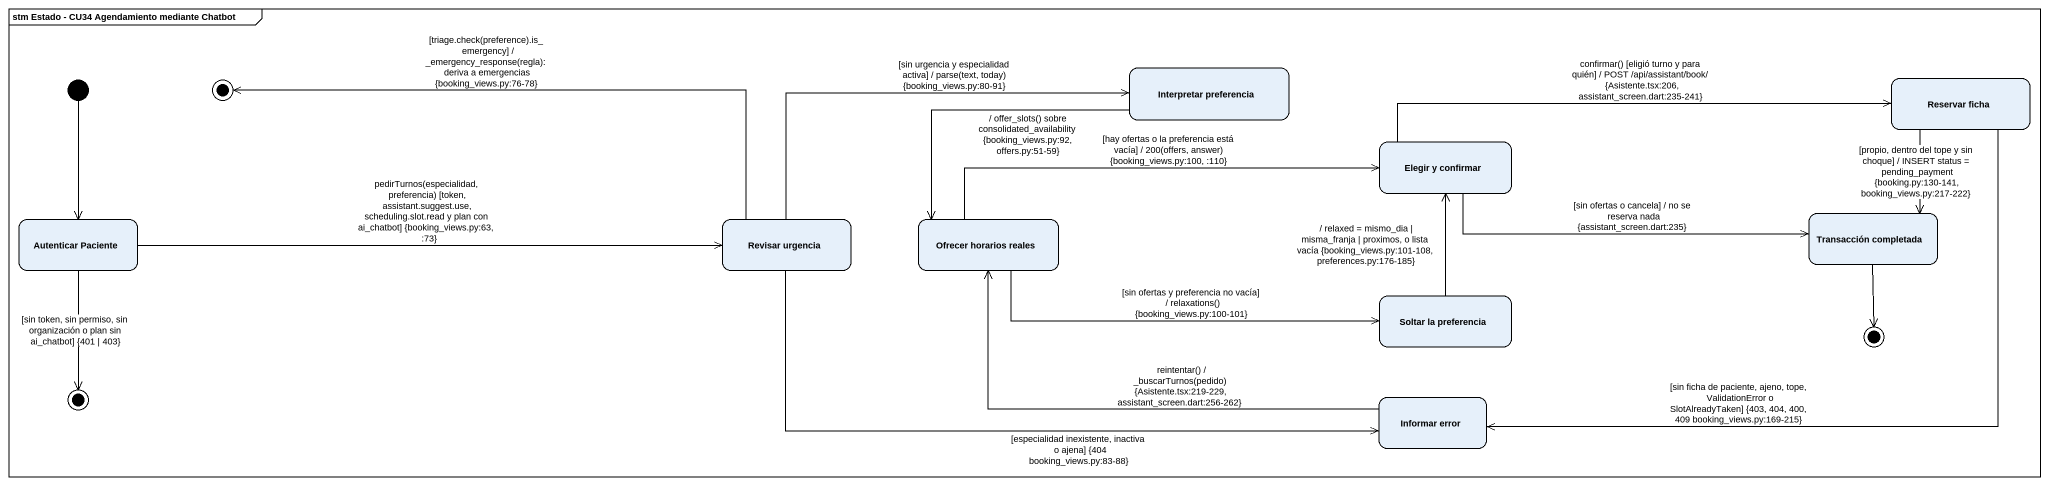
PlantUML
@startuml
mainframe stm Estado - CU34 Agendamiento mediante Chatbot
hide empty description
state final1 <<end>>
state "Interpretar preferencia" as Interpretar_preferencia
state "Reservar ficha" as Reservar_ficha
state "Elegir y confirmar" as Elegir_y_confirmar
state "Autenticar Paciente" as Autenticar_Paciente
state "Revisar urgencia" as Revisar_urgencia
state "Ofrecer horarios reales" as Ofrecer_horarios_reales
state "Transacción completada" as Transacción_completada
state "Soltar la preferencia" as Soltar_la_preferencia
state final2 <<end>>
state final3 <<end>>
state "Informar error" as Informar_error
[*] --> Autenticar_Paciente
Interpretar_preferencia --> Ofrecer_horarios_reales : / offer_slots() sobre consolidated_availability {booking_views.py:92, offers.py:51-59}
Reservar_ficha --> Transacción_completada : [propio, dentro del tope y sin choque] / INSERT status = pending_payment {booking.py:130-141, booking_views.py:217-222}
Reservar_ficha --> Informar_error : [sin ficha de paciente, ajeno, tope, ValidationError o SlotAlreadyTaken] {403, 404, 400, 409 booking_views.py:169-215}
Elegir_y_confirmar -right-> Reservar_ficha : confirmar() [eligió turno y para quién] / POST /api/assistant/book/ {Asistente.tsx:206, assistant_screen.dart:235-241}
Elegir_y_confirmar -right-> Transacción_completada : [sin ofertas o cancela] / no se reserva nada {assistant_screen.dart:235}
Autenticar_Paciente -right-> Revisar_urgencia : pedirTurnos(especialidad, preferencia) [token, assistant.suggest.use, scheduling.slot.read y plan con ai_chatbot] {booking_views.py:63, :73}
Autenticar_Paciente --> final3 : [sin token, sin permiso, sin organización o plan sin ai_chatbot] {401 | 403}
Revisar_urgencia -left-> final1 : [triage.check(preference).is_emergency] / _emergency_response(regla): deriva a emergencias {booking_views.py:76-78}
Revisar_urgencia -right-> Interpretar_preferencia : [sin urgencia y especialidad activa] / parse(text, today) {booking_views.py:80-91}
Revisar_urgencia -right-> Informar_error : [especialidad inexistente, inactiva o ajena] {404 booking_views.py:83-88}
Ofrecer_horarios_reales -right-> Elegir_y_confirmar : [hay ofertas o la preferencia está vacía] / 200(offers, answer) {booking_views.py:100, :110}
Ofrecer_horarios_reales -right-> Soltar_la_preferencia : [sin ofertas y preferencia no vacía] / relaxations() {booking_views.py:100-101}
Transacción_completada --> final2
Soltar_la_preferencia -up-> Elegir_y_confirmar : / relaxed = mismo_dia | misma_franja | proximos, o lista vacía {booking_views.py:101-108, preferences.py:176-185}
Informar_error -left-> Ofrecer_horarios_reales : reintentar() / _buscarTurnos(pedido) {Asistente.tsx:219-229, assistant_screen.dart:256-262}
@enduml
